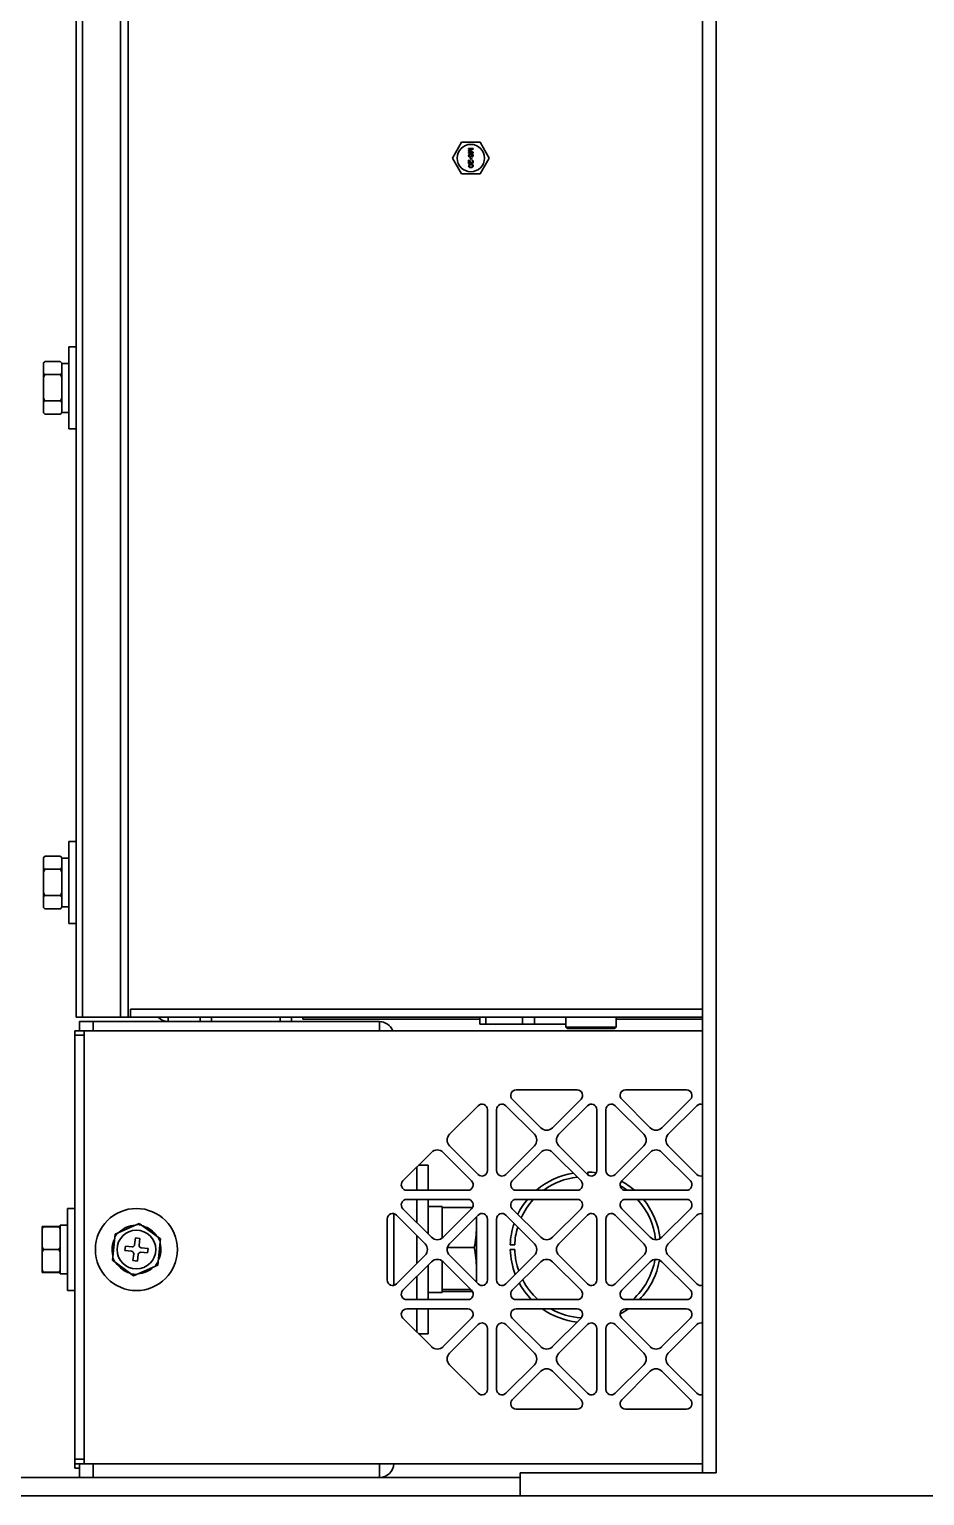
# Model space of a CAD drawing. Header units: millimetres. Extents: x 32496 to 166256, y 3504 to 23939.
# Drawn here: x 92854.1 to 93050.5, y 20089 to 20410.7 of the extents above; entities that cross this region are included whole.
import ezdxf

# ---------------------------------------------------------------- set-up
doc = ezdxf.new("R2010")
doc.units = ezdxf.units.MM
doc.layers.get('0').update_dxf_attribs({"lineweight": 35})

# ---------------------------------------------------------------- blocks, each defined once
blk = doc.blocks.new('8-1250')
at = {"linetype": 'Continuous'}
for p, q in [((-6961.13, -32157.29), (-6961.13, -34666.29)), ((-6958.13, -32157.29), (-6958.13, -34666.29)), ((-7088.83, -34566.29), (-7088.83, -32553.29)), ((-7087.13, -32553.29), (-7087.13, -34566.29)), ((-7097.13, -33570.79), (-7097.13, -34566.29)), ((-7098.53, -34425.64), (-7098.53, -34180.91)), ((-7016, -34377.85), (-7013.98, -34374.35)), ((-7009.93, -34374.35), (-7013.98, -34374.35)), ((-7012.45, -34375.87), (-7012.45, -34375.75)), ((-7012.45, -34375.75), (-7011.45, -34375.75)), ((-7011.67, -34375.87), (-7012.45, -34376.17)), ((-7011.67, -34375.87), (-7012.45, -34375.87)), ((-7012.45, -34376.33), (-7012.45, -34376.17)), ((-7012.45, -34376.33), (-7011.67, -34376.62)), ((-7012.45, -34376.75), (-7012.45, -34376.62)), ((-7012.45, -34376.62), (-7011.67, -34376.62)), ((-7011.45, -34376.75), (-7012.45, -34376.75)), ((-7012.28, -34376.98), (-7012.37, -34377.04)), ((-7012.35, -34376.25), (-7011.45, -34375.94)), ((-7011.45, -34376.56), (-7012.35, -34376.25)), ((-7012.18, -34376.94), (-7012.28, -34376.98)), ((-7012.03, -34376.92), (-7012.18, -34376.94)), ((-7012.03, -34376.92), (-7011.88, -34376.92)), ((-7011.84, -34377.14), (-7011.92, -34377.02)), ((-7011.88, -34377.02), (-7011.92, -34377.02)), ((-7011.73, -34376.94), (-7011.88, -34376.92)), ((-7011.88, -34377.02), (-7011.75, -34377.04)), ((-7011.62, -34376.98), (-7011.73, -34376.94)), ((-7011.54, -34377.04), (-7011.62, -34376.98)), ((-7011.45, -34375.75), (-7011.45, -34375.94)), ((-7011.45, -34376.56), (-7011.45, -34376.75)), ((-7009.93, -34374.35), (-7007.91, -34377.85)), ((-7013.98, -34381.35), (-7016, -34377.85)), ((-7012.43, -34377.14), (-7012.45, -34377.25)), ((-7012.45, -34377.35), (-7012.45, -34377.25)), ((-7012.45, -34377.35), (-7012.43, -34377.46)), ((-7012.45, -34379.04), (-7012.45, -34378.29)), ((-7012.45, -34378.29), (-7012.35, -34378.29)), ((-7012.35, -34379.04), (-7012.45, -34379.04)), ((-7012.43, -34379.46), (-7012.45, -34379.58)), ((-7012.45, -34379.58), (-7012.43, -34379.71)), ((-7012.37, -34377.04), (-7012.43, -34377.14)), ((-7012.43, -34377.46), (-7012.37, -34377.56)), ((-7012.37, -34379.35), (-7012.43, -34379.46)), ((-7012.43, -34379.71), (-7012.37, -34379.81)), ((-7012.37, -34377.56), (-7012.28, -34377.62)), ((-7012.31, -34379.29), (-7012.37, -34379.35)), ((-7012.37, -34379.81), (-7012.31, -34379.87)), ((-7012.35, -34377.23), (-7012.33, -34377.17)), ((-7012.35, -34377.23), (-7012.35, -34377.37)), ((-7012.33, -34377.44), (-7012.35, -34377.37)), ((-7011.82, -34378.87), (-7012.35, -34378.29)), ((-7012.35, -34378.46), (-7012.35, -34379.04)), ((-7012.35, -34378.46), (-7011.88, -34378.98)), ((-7012.35, -34379.58), (-7012.33, -34379.48)), ((-7012.33, -34379.69), (-7012.35, -34379.58)), ((-7012.33, -34377.17), (-7012.28, -34377.1)), ((-7012.28, -34377.5), (-7012.33, -34377.44)), ((-7012.33, -34379.48), (-7012.28, -34379.42)), ((-7012.28, -34379.75), (-7012.33, -34379.69)), ((-7012.22, -34379.25), (-7012.31, -34379.29)), ((-7012.31, -34379.87), (-7012.22, -34379.92)), ((-7012.28, -34377.1), (-7012.22, -34377.06)), ((-7012.22, -34377.54), (-7012.28, -34377.5)), ((-7012.28, -34377.62), (-7012.18, -34377.67)), ((-7012.28, -34379.42), (-7012.16, -34379.33)), ((-7012.16, -34379.83), (-7012.28, -34379.75)), ((-7012.22, -34377.06), (-7012.16, -34377.04)), ((-7012.16, -34377.56), (-7012.22, -34377.54)), ((-7012.16, -34379.23), (-7012.22, -34379.25)), ((-7012.22, -34379.92), (-7012.16, -34379.94)), ((-7012.07, -34377.67), (-7012.18, -34377.67)), ((-7012.09, -34377.04), (-7012.16, -34377.04)), ((-7012.16, -34377.56), (-7012.09, -34377.56)), ((-7012.05, -34379.21), (-7012.16, -34379.23)), ((-7012.16, -34379.33), (-7012.03, -34379.31)), ((-7012.03, -34379.85), (-7012.16, -34379.83)), ((-7012.16, -34379.94), (-7012.05, -34379.96)), ((-7012.14, -34378), (-7012.14, -34377.96)), ((-7012.14, -34377.96), (-7011.99, -34377.96)), ((-7011.99, -34378), (-7012.14, -34378)), ((-7012.09, -34377.04), (-7012.03, -34377.06)), ((-7012.03, -34377.54), (-7012.09, -34377.56)), ((-7012.07, -34377.83), (-7012.09, -34377.85)), ((-7012.09, -34377.85), (-7011.99, -34377.96)), ((-7011.99, -34378), (-7012.09, -34378.1)), ((-7012.09, -34378.1), (-7012.07, -34378.12)), ((-7012.07, -34377.67), (-7011.97, -34377.62)), ((-7011.94, -34377.96), (-7012.07, -34377.83)), ((-7012.07, -34378.12), (-7011.94, -34378)), ((-7012.05, -34379.21), (-7011.86, -34379.21)), ((-7011.86, -34379.96), (-7012.05, -34379.96)), ((-7012.03, -34377.06), (-7011.99, -34377.1)), ((-7011.99, -34377.5), (-7012.03, -34377.54)), ((-7011.88, -34379.31), (-7012.03, -34379.31)), ((-7012.03, -34379.85), (-7011.88, -34379.85)), ((-7011.99, -34377.1), (-7011.94, -34377.17)), ((-7011.94, -34377.44), (-7011.99, -34377.5)), ((-7011.97, -34377.62), (-7011.9, -34377.56)), ((-7011.94, -34377.17), (-7011.92, -34377.23)), ((-7011.92, -34377.37), (-7011.94, -34377.44)), ((-7011.82, -34377.83), (-7011.94, -34377.96)), ((-7011.94, -34378), (-7011.82, -34378.12)), ((-7011.92, -34377.37), (-7011.92, -34377.23)), ((-7011.9, -34377.56), (-7011.84, -34377.46)), ((-7011.9, -34377.96), (-7011.8, -34377.85)), ((-7011.9, -34377.96), (-7011.75, -34377.96)), ((-7011.8, -34378.1), (-7011.9, -34378)), ((-7011.75, -34378), (-7011.9, -34378)), ((-7011.88, -34378.98), (-7011.82, -34379.02)), ((-7011.88, -34379.31), (-7011.75, -34379.33)), ((-7011.75, -34379.83), (-7011.88, -34379.85)), ((-7011.75, -34379.23), (-7011.86, -34379.21)), ((-7011.86, -34379.96), (-7011.75, -34379.94)), ((-7011.82, -34377.25), (-7011.84, -34377.14)), ((-7011.84, -34377.46), (-7011.82, -34377.35)), ((-7011.82, -34377.25), (-7011.82, -34377.35)), ((-7011.8, -34377.85), (-7011.82, -34377.83)), ((-7011.82, -34378.12), (-7011.8, -34378.1)), ((-7011.73, -34378.92), (-7011.82, -34378.87)), ((-7011.82, -34379.02), (-7011.73, -34379.04)), ((-7011.75, -34377.04), (-7011.69, -34377.06)), ((-7011.75, -34377.96), (-7011.75, -34378)), ((-7011.69, -34379.25), (-7011.75, -34379.23)), ((-7011.75, -34379.33), (-7011.62, -34379.42)), ((-7011.62, -34379.75), (-7011.75, -34379.83)), ((-7011.75, -34379.94), (-7011.69, -34379.92)), ((-7011.73, -34378.92), (-7011.69, -34378.92)), ((-7011.69, -34379.04), (-7011.73, -34379.04)), ((-7011.69, -34377.06), (-7011.62, -34377.1)), ((-7011.62, -34377.48), (-7011.69, -34377.52)), ((-7011.69, -34377.62), (-7011.69, -34377.52)), ((-7011.69, -34377.62), (-7011.62, -34377.6)), ((-7011.69, -34378.42), (-7011.69, -34378.31)), ((-7011.6, -34378.33), (-7011.69, -34378.31)), ((-7011.69, -34378.42), (-7011.62, -34378.46)), ((-7011.62, -34378.87), (-7011.69, -34378.92)), ((-7011.69, -34379.04), (-7011.6, -34379.02)), ((-7011.6, -34379.29), (-7011.69, -34379.25)), ((-7011.69, -34379.92), (-7011.6, -34379.87)), ((-7011.62, -34377.1), (-7011.58, -34377.17)), ((-7011.58, -34377.42), (-7011.62, -34377.48)), ((-7011.62, -34377.6), (-7011.54, -34377.54)), ((-7011.62, -34378.46), (-7011.58, -34378.52)), ((-7011.58, -34378.81), (-7011.62, -34378.87)), ((-7011.62, -34379.42), (-7011.58, -34379.48)), ((-7011.58, -34379.69), (-7011.62, -34379.75)), ((-7011.52, -34378.42), (-7011.6, -34378.33)), ((-7011.6, -34379.02), (-7011.52, -34378.94)), ((-7011.54, -34379.35), (-7011.6, -34379.29)), ((-7011.6, -34379.87), (-7011.54, -34379.81)), ((-7011.58, -34377.17), (-7011.56, -34377.23)), ((-7011.56, -34377.35), (-7011.58, -34377.42)), ((-7011.58, -34378.52), (-7011.56, -34378.62)), ((-7011.56, -34378.71), (-7011.58, -34378.81)), ((-7011.58, -34379.48), (-7011.56, -34379.58)), ((-7011.56, -34379.58), (-7011.58, -34379.69)), ((-7011.56, -34377.35), (-7011.56, -34377.23)), ((-7011.56, -34378.71), (-7011.56, -34378.62)), ((-7011.48, -34377.14), (-7011.54, -34377.04)), ((-7011.54, -34377.54), (-7011.48, -34377.44)), ((-7011.48, -34379.46), (-7011.54, -34379.35)), ((-7011.54, -34379.81), (-7011.48, -34379.71)), ((-7011.48, -34378.5), (-7011.52, -34378.42)), ((-7011.52, -34378.94), (-7011.48, -34378.85)), ((-7011.45, -34377.25), (-7011.48, -34377.14)), ((-7011.48, -34377.44), (-7011.45, -34377.33)), ((-7011.45, -34378.64), (-7011.48, -34378.5)), ((-7011.48, -34378.85), (-7011.45, -34378.73)), ((-7011.45, -34379.58), (-7011.48, -34379.46)), ((-7011.48, -34379.71), (-7011.45, -34379.58)), ((-7011.45, -34377.25), (-7011.45, -34377.33)), ((-7011.45, -34378.64), (-7011.45, -34378.73)), ((-7007.91, -34377.85), (-7009.93, -34381.35)), ((-7013.98, -34381.35), (-7009.93, -34381.35)), ((-7100.13, -34419.29), (-7100.13, -34437.29)), ((-7098.53, -34419.29), (-7100.13, -34419.29)), ((-7105.73, -34422.82), (-7105.46, -34422.54)), ((-7105.73, -34433.76), (-7105.73, -34422.82)), ((-7105.43, -34422.52), (-7105.46, -34422.54)), ((-7102.03, -34422.52), (-7105.43, -34422.52)), ((-7102.03, -34422.52), (-7102, -34422.54)), ((-7101.73, -34422.82), (-7102, -34422.54)), ((-7101.73, -34433.76), (-7101.73, -34422.82)), ((-7100.13, -34422.94), (-7101.73, -34422.94)), ((-7102.03, -34425.36), (-7105.43, -34425.36)), ((-7098.53, -34430.91), (-7098.53, -34425.64)), ((-7102.03, -34431.13), (-7105.43, -34431.13)), ((-7098.53, -34566.29), (-7098.53, -34430.91)), ((-7105.73, -34433.76), (-7105.46, -34434.03)), ((-7102.03, -34434.06), (-7105.43, -34434.06)), ((-7101.73, -34433.76), (-7102, -34434.03)), ((-7100.13, -34433.64), (-7101.73, -34433.64)), ((-7098.53, -34437.29), (-7100.13, -34437.29)), ((-7100.13, -34527.79), (-7100.13, -34545.79)), ((-7098.53, -34527.79), (-7100.13, -34527.79)), ((-7105.73, -34531.32), (-7105.46, -34531.04)), ((-7105.73, -34542.26), (-7105.73, -34531.32)), ((-7105.43, -34531.02), (-7105.46, -34531.04)), ((-7102.03, -34531.02), (-7105.43, -34531.02)), ((-7102.03, -34531.02), (-7102, -34531.04)), ((-7101.73, -34531.32), (-7102, -34531.04)), ((-7101.73, -34542.26), (-7101.73, -34531.32)), ((-7102.03, -34533.86), (-7105.43, -34533.86)), ((-7100.13, -34531.44), (-7101.73, -34531.44)), ((-7102.03, -34539.63), (-7105.43, -34539.63)), ((-7105.73, -34542.26), (-7105.46, -34542.53)), ((-7102.03, -34542.56), (-7105.43, -34542.56)), ((-7101.73, -34542.26), (-7102, -34542.53)), ((-7100.13, -34542.14), (-7101.73, -34542.14)), ((-7098.53, -34545.79), (-7100.13, -34545.79)), ((-7088.83, -34566.29), (-7098.53, -34566.29)), ((-6961.13, -34566.29), (-7088.83, -34566.29)), ((-7086.63, -34566.29), (-7086.63, -34564.59)), ((-7086.63, -34564.59), (-6961.13, -34564.59)), ((-7078.33, -34566.29), (-7078.33, -34567.29)), ((-7071.33, -34567.29), (-7071.33, -34566.29)), ((-7068.83, -34567.29), (-7068.83, -34566.29)), ((-7053.83, -34567.29), (-7053.83, -34566.29)), ((-7051.33, -34567.29), (-7051.33, -34566.29)), ((-7048.83, -34566.29), (-7048.83, -34566.79)), ((-7009.99, -34566.79), (-7048.83, -34566.79)), ((-7009.99, -34567.86), (-7009.99, -34566.29)), ((-7008.68, -34567.86), (-7008.68, -34566.29)), ((-7000.65, -34567.86), (-7000.65, -34566.29)), ((-6998.01, -34567.86), (-6998.01, -34566.29)), ((-6991.15, -34566.29), (-6991.15, -34568.49)), ((-6980.1, -34566.29), (-6980.1, -34568.49)), ((-6961.13, -34566.79), (-6980.1, -34566.79)), ((-7098.83, -34664.29), (-7098.83, -34569.29)), ((-6961.13, -34569.29), (-7098.83, -34569.29)), ((-7097.83, -34569.29), (-7097.83, -34567.29)), ((-7032.03, -34567.29), (-7097.83, -34567.29)), ((-7096.83, -34569.29), (-7096.83, -34570.29)), ((-7094.83, -34567.29), (-7094.83, -34569.29)), ((-7032.03, -34569.29), (-7032.03, -34567.29)), ((-7009.99, -34567.86), (-6991.15, -34567.86)), ((-6990.85, -34568.79), (-6991.15, -34568.49)), ((-6991.15, -34568.49), (-6980.1, -34568.49)), ((-6990.85, -34568.79), (-6980.4, -34568.79)), ((-6980.4, -34568.79), (-6980.1, -34568.49)), ((-7096.83, -34570.29), (-7098.83, -34570.29)), ((-7096.83, -34570.29), (-7096.83, -34663.29)), ((-6988.64, -34582.29), (-7002.02, -34582.29)), ((-6964.64, -34582.29), (-6978.02, -34582.29)), ((-7010.38, -34585.75), (-7016.64, -34592.02)), ((-6998.01, -34592.02), (-7004.28, -34585.75)), ((-7002.87, -34584.34), (-6996.6, -34590.6)), ((-6994.05, -34590.6), (-6987.79, -34584.34)), ((-6986.38, -34585.75), (-6992.64, -34592.02)), ((-6974.01, -34592.02), (-6980.28, -34585.75)), ((-6978.87, -34584.34), (-6972.6, -34590.6)), ((-6970.05, -34590.6), (-6963.79, -34584.34)), ((-6962.38, -34585.75), (-6968.64, -34592.02)), ((-7008.33, -34599.98), (-7008.33, -34586.6)), ((-7006.33, -34586.6), (-7006.33, -34599.98)), ((-6984.33, -34599.98), (-6984.33, -34586.6)), ((-6982.33, -34586.6), (-6982.33, -34599.98)), ((-7016.64, -34594.56), (-7010.38, -34600.83)), ((-7004.28, -34600.83), (-6998.01, -34594.56)), ((-6992.64, -34594.56), (-6986.38, -34600.83)), ((-6980.28, -34600.83), (-6974.01, -34594.56)), ((-6968.64, -34594.56), (-6962.38, -34600.83)), ((-7020.6, -34595.98), (-7026.87, -34602.24)), ((-7021.33, -34598.79), (-7023.41, -34598.79)), ((-7021.33, -34604.29), (-7021.33, -34598.79)), ((-7011.79, -34602.24), (-7018.05, -34595.98)), ((-6996.6, -34595.98), (-7002.87, -34602.24)), ((-6987.79, -34602.24), (-6994.05, -34595.98)), ((-6972.6, -34595.98), (-6978.87, -34602.24)), ((-6963.79, -34602.24), (-6970.05, -34595.98)), ((-7023.83, -34599.2), (-7023.83, -34604.29)), ((-6986.33, -34600.3), (-6986.33, -34600.87)), ((-7026.02, -34604.29), (-7012.64, -34604.29)), ((-7002.02, -34604.29), (-6988.64, -34604.29)), ((-6978.02, -34604.29), (-6964.64, -34604.29)), ((-7100.43, -34608.29), (-7100.43, -34626.29)), ((-7098.83, -34608.29), (-7100.43, -34608.29)), ((-7026.87, -34608.34), (-7020.6, -34614.6)), ((-7012.64, -34606.29), (-7026.02, -34606.29)), ((-7023.83, -34606.29), (-7023.83, -34611.37)), ((-7021.33, -34613.87), (-7021.33, -34606.29)), ((-7021.33, -34607.84), (-7018.23, -34607.84)), ((-7018.23, -34608.09), (-7018.23, -34607.84)), ((-7018.23, -34608.09), (-7018.23, -34610.06)), ((-7011.6, -34608.09), (-7018.23, -34608.09)), ((-7018.05, -34614.6), (-7011.79, -34608.34)), ((-7002.87, -34608.34), (-6996.6, -34614.6)), ((-6988.64, -34606.29), (-7002.02, -34606.29)), ((-6994.05, -34614.6), (-6987.79, -34608.34)), ((-6978.87, -34608.34), (-6972.6, -34614.6)), ((-6964.64, -34606.29), (-6978.02, -34606.29)), ((-6970.05, -34614.6), (-6963.79, -34608.34)), ((-7089.99, -34613.89), (-7084.71, -34611.55)), ((-7084.71, -34611.55), (-7080.05, -34614.95)), ((-7030.33, -34610.6), (-7030.33, -34623.98)), ((-7028.83, -34609.45), (-7028.83, -34625.13)), ((-7022.01, -34616.02), (-7028.28, -34609.75)), ((-7018.23, -34614.74), (-7018.23, -34610.06)), ((-7010.38, -34609.75), (-7016.64, -34616.02)), ((-7010.73, -34624.47), (-7010.73, -34610.1)), ((-7008.33, -34623.98), (-7008.33, -34610.6)), ((-7006.33, -34610.6), (-7006.33, -34623.98)), ((-6998.01, -34616.02), (-7004.28, -34609.75)), ((-6986.38, -34609.75), (-6992.64, -34616.02)), ((-6984.33, -34623.98), (-6984.33, -34610.6)), ((-6982.33, -34610.6), (-6982.33, -34623.98)), ((-6974.01, -34616.02), (-6980.28, -34609.75)), ((-6962.38, -34609.75), (-6968.64, -34616.02)), ((-7106.03, -34612.25), (-7106.03, -34612.29)), ((-7106.03, -34622.29), (-7106.03, -34612.29)), ((-7106.03, -34612.29), (-7105.73, -34612.29)), ((-7102.33, -34612.24), (-7105.73, -34612.24)), ((-7102.33, -34612.29), (-7105.73, -34612.29)), ((-7102.03, -34612.29), (-7102.33, -34612.29)), ((-7102.03, -34622.64), (-7102.03, -34611.94)), ((-7100.43, -34611.94), (-7102.03, -34611.94)), ((-7090.61, -34619.63), (-7089.99, -34613.89)), ((-7085.72, -34616.24), (-7085.56, -34614.75)), ((-7085.56, -34614.75), (-7084.56, -34614.86)), ((-7084.56, -34614.86), (-7084.72, -34616.35)), ((-7080.66, -34620.69), (-7080.05, -34614.95)), ((-7023.83, -34614.2), (-7023.83, -34620.37)), ((-7102.33, -34617.29), (-7105.73, -34617.29)), ((-7087.87, -34617.52), (-7087.76, -34616.53)), ((-7086.38, -34617.68), (-7087.87, -34617.52)), ((-7087.76, -34616.53), (-7086.27, -34616.69)), ((-7086.09, -34619.72), (-7085.93, -34618.23)), ((-7082.9, -34618.05), (-7084.39, -34617.89)), ((-7084.28, -34616.9), (-7082.79, -34617.06)), ((-7082.79, -34617.06), (-7082.9, -34618.05)), ((-7011.23, -34616.87), (-7017.11, -34616.87)), ((-7003.32, -34616.29), (-7002.32, -34616.29)), ((-7002.32, -34617.29), (-7003.32, -34617.29)), ((-7085.94, -34623.03), (-7090.61, -34619.63)), ((-7085.1, -34619.83), (-7086.09, -34619.72)), ((-7080.66, -34620.69), (-7085.94, -34623.03)), ((-7084.94, -34618.34), (-7085.1, -34619.83)), ((-7028.28, -34624.83), (-7022.01, -34618.56)), ((-7020.6, -34619.98), (-7026.87, -34626.24)), ((-7021.33, -34628.29), (-7021.33, -34620.7)), ((-7018.23, -34623.98), (-7018.23, -34619.83)), ((-7011.79, -34626.24), (-7018.05, -34619.98)), ((-7016.64, -34618.56), (-7010.38, -34624.83)), ((-7004.28, -34624.83), (-6998.01, -34618.56)), ((-6996.6, -34619.98), (-7002.87, -34626.24)), ((-6987.79, -34626.24), (-6994.05, -34619.98)), ((-6992.64, -34618.56), (-6986.38, -34624.83)), ((-6980.28, -34624.83), (-6974.01, -34618.56)), ((-6972.6, -34619.98), (-6978.87, -34626.24)), ((-6963.79, -34626.24), (-6970.05, -34619.98)), ((-6968.64, -34618.56), (-6962.38, -34624.83)), ((-7106.03, -34622.29), (-7106.03, -34622.33)), ((-7105.73, -34622.29), (-7106.03, -34622.29)), ((-7105.76, -34622.29), (-7105.75, -34622.3)), ((-7105.76, -34622.29), (-7105.75, -34622.3)), ((-7102.33, -34622.29), (-7105.73, -34622.29)), ((-7102.33, -34622.34), (-7105.73, -34622.34)), ((-7102.33, -34622.29), (-7102.03, -34622.29)), ((-7102.3, -34622.29), (-7102.31, -34622.3)), ((-7102.3, -34622.29), (-7102.31, -34622.3)), ((-7100.43, -34622.64), (-7102.03, -34622.64)), ((-7023.83, -34623.2), (-7023.83, -34628.29)), ((-7018.23, -34626.17), (-7018.23, -34623.98)), ((-7098.83, -34626.29), (-7100.43, -34626.29)), ((-7021.33, -34626.74), (-7018.23, -34626.74)), ((-7011.96, -34626.07), (-7018.23, -34626.07)), ((-7018.23, -34626.74), (-7018.23, -34626.17)), ((-7011.6, -34626.49), (-7018.23, -34626.49)), ((-7026.02, -34628.29), (-7012.64, -34628.29)), ((-7012.64, -34630.29), (-7026.02, -34630.29)), ((-7023.83, -34630.29), (-7023.83, -34635.37)), ((-7021.33, -34635.79), (-7021.33, -34630.29)), ((-7002.02, -34628.29), (-6988.64, -34628.29)), ((-6988.64, -34630.29), (-7002.02, -34630.29)), ((-6978.02, -34628.29), (-6964.64, -34628.29)), ((-6964.64, -34630.29), (-6978.02, -34630.29)), ((-7026.87, -34632.34), (-7020.6, -34638.6)), ((-7018.05, -34638.6), (-7011.79, -34632.34)), ((-7010.38, -34633.75), (-7016.64, -34640.02)), ((-6998.01, -34640.02), (-7004.28, -34633.75)), ((-7002.87, -34632.34), (-6996.6, -34638.6)), ((-6994.05, -34638.6), (-6987.79, -34632.34)), ((-6986.38, -34633.75), (-6992.64, -34640.02)), ((-6974.01, -34640.02), (-6980.28, -34633.75)), ((-6978.87, -34632.34), (-6972.6, -34638.6)), ((-6970.05, -34638.6), (-6963.79, -34632.34)), ((-6962.38, -34633.75), (-6968.64, -34640.02)), ((-7021.33, -34635.79), (-7023.41, -34635.79)), ((-7008.33, -34647.98), (-7008.33, -34634.6)), ((-7006.33, -34634.6), (-7006.33, -34647.98)), ((-6984.33, -34647.98), (-6984.33, -34634.6)), ((-6982.33, -34634.6), (-6982.33, -34647.98)), ((-7016.64, -34642.56), (-7010.38, -34648.83)), ((-7004.28, -34648.83), (-6998.01, -34642.56)), ((-6996.6, -34643.98), (-7002.87, -34650.24)), ((-6987.79, -34650.24), (-6994.05, -34643.98)), ((-6992.64, -34642.56), (-6986.38, -34648.83)), ((-6980.28, -34648.83), (-6974.01, -34642.56)), ((-6972.6, -34643.98), (-6978.87, -34650.24)), ((-6963.79, -34650.24), (-6970.05, -34643.98)), ((-6968.64, -34642.56), (-6962.38, -34648.83)), ((-7002.02, -34652.29), (-6988.64, -34652.29)), ((-6978.02, -34652.29), (-6964.64, -34652.29)), ((-7098.83, -34663.29), (-7096.83, -34663.29)), ((-7096.83, -34663.29), (-7096.83, -34664.29)), ((-7098.83, -34664.29), (-7098.83, -34665.29)), ((-6961.13, -34664.29), (-7098.83, -34664.29)), ((-7097.83, -34665.29), (-7098.83, -34665.29)), ((-7097.83, -34664.88), (-7097.83, -34664.29)), ((-7097.83, -34667.29), (-7097.83, -34664.88)), ((-7094.83, -34664.29), (-7094.83, -34667.29)), ((-7032.03, -34664.29), (-7032.03, -34667.29)), ((-7001.13, -34666.29), (-7001.13, -34671.29)), ((-6958.13, -34666.29), (-7001.13, -34666.29)), ((-7001.13, -34667.29), (-7312.13, -34667.29)), ((-7001.13, -34671.29), (-7907.13, -34671.29)), ((-6821.13, -34671.29), (-7001.13, -34671.29))]:
    blk.add_line(p, q, dxfattribs=at)
for centre, radius in [((-7011.95, -34377.85), 3), ((-7085.33, -34617.29), 9), ((-7085.33, -34617.29), 4.25)]:
    blk.add_circle(centre, radius, dxfattribs=at)
for centre, radius, start, end in [((-7102.91, -34431.47), 3.61, 218.7103, 219.1339), ((-7101.59, -34430.28), 5.39, 224.1246, 224.5652), ((-7105.86, -34430.28), 5.38, 315.4348, 315.8754), ((-7104.54, -34431.47), 3.61, 320.8641, 321.2897), ((-7102.91, -34539.97), 3.61, 218.7103, 219.1339), ((-7101.59, -34538.78), 5.39, 224.1246, 224.5652), ((-7105.86, -34538.78), 5.38, 315.4348, 315.8754), ((-7104.54, -34539.97), 3.61, 320.8641, 321.2897), ((-7078.33, -34564.29), 3, 222.2942, 270), ((-7032.03, -34570.49), 3.2, 22.1477, 90), ((-7002.02, -34583.49), 1.2, 90, 225), ((-6988.64, -34583.49), 1.2, 315, 90), ((-6978.02, -34583.49), 1.2, 90, 225), ((-6964.64, -34583.49), 1.2, 315, 90), ((-7009.53, -34586.6), 1.2, 0, 135), ((-7005.13, -34586.6), 1.2, 45, 180), ((-6985.53, -34586.6), 1.2, 0, 135), ((-6981.13, -34586.6), 1.2, 45, 180), ((-6961.53, -34586.6), 1.2, 70.4391, 135), ((-7015.37, -34593.29), 1.8, 135, 225), ((-6999.29, -34593.29), 1.8, 315, 45), ((-6995.33, -34589.33), 1.8, 225, 315), ((-6991.37, -34593.29), 1.8, 135, 225), ((-6975.29, -34593.29), 1.8, 315, 45), ((-6971.33, -34589.33), 1.8, 225, 315), ((-6967.37, -34593.29), 1.8, 135, 225), ((-7019.33, -34597.25), 1.8, 45, 135), ((-6995.33, -34597.25), 1.8, 45, 135), ((-6971.33, -34597.25), 1.8, 45, 135), ((-7009.53, -34599.98), 1.2, 225, 0), ((-7005.13, -34599.98), 1.2, 180, 315), ((-6986.83, -34616.79), 16.5, 99.3509, 130.6683), ((-6986.83, -34616.79), 15.5, 96.6565, 126.1377), ((-6985.53, -34599.98), 1.2, 225, 0), ((-6986.83, -34616.79), 16.5, 81.6555, 88.2635), ((-6981.13, -34599.98), 1.2, 180, 315), ((-6961.53, -34599.98), 1.2, 225, 289.5609), ((-7026.02, -34603.09), 1.2, 135, 270), ((-7012.64, -34603.09), 1.2, 270, 45), ((-7002.02, -34603.09), 1.2, 135, 270), ((-6988.64, -34603.09), 1.2, 270, 45), ((-6978.02, -34603.09), 1.2, 135, 270), ((-6986.83, -34616.79), 15.5, 53.8624, 60.4118), ((-6986.83, -34616.79), 16.5, 49.3326, 61.3742), ((-6964.64, -34603.09), 1.2, 270, 45), ((-7026.02, -34607.49), 1.2, 90, 225), ((-7012.64, -34607.49), 1.2, 315, 90), ((-7002.02, -34607.49), 1.2, 90, 225), ((-6986.83, -34616.79), 16.5, 140.4498, 153.9785), ((-6986.83, -34616.79), 15.5, 137.2859, 155.2721), ((-6988.64, -34607.49), 1.2, 315, 90), ((-6978.02, -34607.49), 1.2, 90, 225), ((-6986.83, -34616.79), 15.5, 6.1975, 42.7133), ((-6986.83, -34616.79), 16.5, 6.6065, 39.5497), ((-6964.64, -34607.49), 1.2, 315, 90), ((-7085.33, -34617.29), 5.47, 77.9086, 89.8935), ((-7029.13, -34610.6), 1.2, 45, 180), ((-7009.53, -34610.6), 1.2, 0, 135), ((-7005.13, -34610.6), 1.2, 45, 180), ((-6986.83, -34616.79), 16.5, 161.5407, 178.2635), ((-6985.53, -34610.6), 1.2, 0, 135), ((-6981.13, -34610.6), 1.2, 45, 180), ((-6961.53, -34610.6), 1.2, 70.4391, 135), ((-7085.33, -34617.29), 5.35, 153.0614, 194.7408), ((-7085.33, -34617.29), 5.47, 137.9086, 149.8935), ((-7085.33, -34617.29), 5.35, 93.0614, 134.7408), ((-7085.33, -34617.29), 5.35, 33.0614, 74.7408), ((-7085.33, -34617.29), 5.47, 17.9086, 29.8935), ((-7019.33, -34613.33), 1.8, 225, 315), ((-6986.83, -34616.79), 15.5, 163.4078, 178.1514), ((-6995.33, -34613.33), 1.8, 225, 315), ((-6971.33, -34613.33), 1.8, 225, 315), ((-7086.43, -34618.18), 0.5, 353.9011, 83.9011), ((-7086.22, -34616.19), 0.5, 263.9011, 353.9011), ((-7084.44, -34618.39), 0.5, 83.9011, 173.9011), ((-7084.23, -34616.4), 0.5, 173.9011, 263.9011), ((-7085.33, -34617.29), 5.35, 333.0614, 14.7408), ((-7023.29, -34617.29), 1.8, 315, 45), ((-7015.37, -34617.29), 1.8, 135, 225), ((-6986.83, -34616.79), 16.5, 181.7365, 201.1879), ((-6986.83, -34616.79), 15.5, 181.8486, 199.5482), ((-6999.29, -34617.29), 1.8, 315, 45), ((-6991.37, -34617.29), 1.8, 135, 225), ((-6975.29, -34617.29), 1.8, 315, 45), ((-6967.37, -34617.29), 1.8, 135, 225), ((-7085.33, -34617.29), 5.47, 197.9086, 209.8935), ((-7085.33, -34617.29), 5.35, 213.0614, 254.7408), ((-7085.33, -34617.29), 5.35, 273.0614, 314.7408), ((-7085.33, -34617.29), 5.47, 317.9086, 329.8935), ((-7019.33, -34621.25), 1.8, 45, 135), ((-6995.33, -34621.25), 1.8, 45, 135), ((-6986.83, -34616.79), 15.5, 312.0115, 350.0123), ((-6986.83, -34616.79), 16.5, 315.7805, 350.1391), ((-6971.33, -34621.25), 1.8, 45, 135), ((-7098.22, -34617.96), 8.69, 209.9724, 210.2609), ((-7109.83, -34617.96), 8.69, 329.7391, 330.0276), ((-7085.33, -34617.29), 5.47, 257.9086, 269.8935), ((-7029.13, -34623.98), 1.2, 180, 315), ((-7009.53, -34623.98), 1.2, 225, 0), ((-7005.13, -34623.98), 1.2, 180, 315), ((-6986.83, -34616.79), 16.5, 208.5838, 224.2208), ((-6986.83, -34616.79), 15.5, 207.5014, 227.9882), ((-6985.53, -34623.98), 1.2, 225, 0), ((-6981.13, -34623.98), 1.2, 180, 315), ((-7026.02, -34627.09), 1.2, 135, 270), ((-7012.64, -34627.09), 1.2, 270, 45), ((-7002.02, -34627.09), 1.2, 135, 270), ((-6988.64, -34627.09), 1.2, 270, 45), ((-6978.02, -34627.09), 1.2, 135, 270), ((-6964.64, -34627.09), 1.2, 270, 45), ((-6961.53, -34623.98), 1.2, 225, 289.5609), ((-7026.02, -34631.49), 1.2, 90, 225), ((-7012.64, -34631.49), 1.2, 315, 90), ((-7002.02, -34631.49), 1.2, 90, 225), ((-6986.83, -34616.79), 16.5, 235.0154, 263.7378), ((-6986.83, -34616.79), 15.5, 240.7177, 266.6995), ((-6988.64, -34631.49), 1.2, 315, 90), ((-6978.02, -34631.49), 1.2, 90, 225), ((-6986.83, -34616.79), 16.5, 297.5078, 304.9849), ((-6964.64, -34631.49), 1.2, 315, 90), ((-7009.53, -34634.6), 1.2, 0, 135), ((-7005.13, -34634.6), 1.2, 45, 180), ((-6985.53, -34634.6), 1.2, 0, 135), ((-6981.13, -34634.6), 1.2, 45, 180), ((-6961.53, -34634.6), 1.2, 70.4391, 135), ((-7019.33, -34637.33), 1.8, 225, 315), ((-7015.37, -34641.29), 1.8, 135, 225), ((-6999.29, -34641.29), 1.8, 315, 45), ((-6995.33, -34637.33), 1.8, 225, 315), ((-6991.37, -34641.29), 1.8, 135, 225), ((-6975.29, -34641.29), 1.8, 315, 45), ((-6971.33, -34637.33), 1.8, 225, 315), ((-6967.37, -34641.29), 1.8, 135, 225), ((-6995.33, -34645.25), 1.8, 45, 135), ((-6971.33, -34645.25), 1.8, 45, 135), ((-7009.53, -34647.98), 1.2, 225, 0), ((-7005.13, -34647.98), 1.2, 180, 315), ((-7002.02, -34651.09), 1.2, 135, 270), ((-6988.64, -34651.09), 1.2, 270, 45), ((-6985.53, -34647.98), 1.2, 225, 0), ((-6981.13, -34647.98), 1.2, 180, 315), ((-6978.02, -34651.09), 1.2, 135, 270), ((-6964.64, -34651.09), 1.2, 270, 45), ((-6961.53, -34647.98), 1.2, 225, 289.5609), ((-7032.03, -34664.09), 3.2, 270, 356.345)]:
    blk.add_arc(centre, radius, start, end, dxfattribs=at)
for points, knots in [([(-7105.46, -34422.54), (-7105.48, -34422.57), (-7105.57, -34422.66), (-7105.66, -34422.76), (-7105.73, -34422.84)], [0, 0, 0, 0, 0.255063, 1, 1, 1, 1]), ([(-7105.73, -34425.03), (-7105.7, -34425.06), (-7105.61, -34425.17), (-7105.51, -34425.28), (-7105.43, -34425.36)], [0, 0, 0, 0, 0.244408, 1, 1, 1, 1]), ([(-7101.73, -34425.03), (-7101.75, -34425.06), (-7101.85, -34425.17), (-7101.95, -34425.28), (-7102.03, -34425.36)], [0, 0, 0, 0, 0.244408, 1, 1, 1, 1]), ([(-7102, -34422.54), (-7101.97, -34422.57), (-7101.88, -34422.66), (-7101.79, -34422.76), (-7101.73, -34422.84)], [0, 0, 0, 0, 0.255062, 1, 1, 1, 1]), ([(-7105.43, -34431.13), (-7105.45, -34431.16), (-7105.56, -34431.27), (-7105.66, -34431.38), (-7105.73, -34431.47)], [0, 0, 0, 0, 0.255212, 1, 1, 1, 1]), ([(-7102.03, -34431.13), (-7102, -34431.16), (-7101.9, -34431.27), (-7101.8, -34431.38), (-7101.73, -34431.47)], [0, 0, 0, 0, 0.255211, 1, 1, 1, 1]), ([(-7105.71, -34433.75), (-7105.69, -34433.77), (-7105.61, -34433.87), (-7105.52, -34433.96), (-7105.46, -34434.03)], [0, 0, 0, 0, 0.245496, 1, 1, 1, 1]), ([(-7101.74, -34433.75), (-7101.76, -34433.77), (-7101.85, -34433.87), (-7101.93, -34433.96), (-7102, -34434.03)], [0, 0, 0, 0, 0.245497, 1, 1, 1, 1]), ([(-7105.46, -34531.04), (-7105.48, -34531.07), (-7105.57, -34531.16), (-7105.66, -34531.26), (-7105.73, -34531.34)], [0, 0, 0, 0, 0.255063, 1, 1, 1, 1]), ([(-7102, -34531.04), (-7101.97, -34531.07), (-7101.88, -34531.16), (-7101.79, -34531.26), (-7101.73, -34531.34)], [0, 0, 0, 0, 0.255062, 1, 1, 1, 1]), ([(-7105.73, -34533.53), (-7105.7, -34533.56), (-7105.61, -34533.67), (-7105.51, -34533.78), (-7105.43, -34533.86)], [0, 0, 0, 0, 0.244408, 1, 1, 1, 1]), ([(-7101.73, -34533.53), (-7101.75, -34533.56), (-7101.85, -34533.67), (-7101.95, -34533.78), (-7102.03, -34533.86)], [0, 0, 0, 0, 0.244408, 1, 1, 1, 1]), ([(-7105.43, -34539.63), (-7105.45, -34539.66), (-7105.56, -34539.77), (-7105.66, -34539.88), (-7105.73, -34539.97)], [0, 0, 0, 0, 0.255212, 1, 1, 1, 1]), ([(-7102.03, -34539.63), (-7102, -34539.66), (-7101.9, -34539.77), (-7101.8, -34539.88), (-7101.73, -34539.97)], [0, 0, 0, 0, 0.255211, 1, 1, 1, 1]), ([(-7105.71, -34542.25), (-7105.69, -34542.27), (-7105.61, -34542.37), (-7105.52, -34542.46), (-7105.46, -34542.53)], [0, 0, 0, 0, 0.245496, 1, 1, 1, 1]), ([(-7101.74, -34542.25), (-7101.76, -34542.27), (-7101.85, -34542.37), (-7101.93, -34542.46), (-7102, -34542.53)], [0, 0, 0, 0, 0.245497, 1, 1, 1, 1]), ([(-7006.53, -34567.96), (-7006.53, -34567.96), (-7006.54, -34567.96), (-7006.53, -34567.95), (-7006.53, -34567.95)], [0, 0, 0, 0, 0.500735, 1, 1, 1, 1]), ([(-6992.12, -34568.47), (-6992.12, -34568.46), (-6992.12, -34568.46), (-6992.12, -34568.46), (-6992.12, -34568.45)], [0, 0, 0, 0, 0.500641, 1, 1, 1, 1]), ([(-7105.73, -34612.24), (-7105.75, -34612.24), (-7105.85, -34612.24), (-7105.95, -34612.25), (-7106.03, -34612.25)], [0, 0, 0, 0, 0.265493, 1, 1, 1, 1]), ([(-7105.73, -34612.29), (-7105.75, -34612.34), (-7105.86, -34612.52), (-7105.96, -34612.71), (-7106.03, -34612.86)], [0, 0, 0, 0, 0.250877, 1, 1, 1, 1]), ([(-7102.33, -34612.24), (-7102.3, -34612.24), (-7102.2, -34612.24), (-7102.1, -34612.25), (-7102.03, -34612.25)], [0, 0, 0, 0, 0.265491, 1, 1, 1, 1]), ([(-7102.33, -34612.29), (-7102.3, -34612.34), (-7102.19, -34612.52), (-7102.1, -34612.71), (-7102.03, -34612.86)], [0, 0, 0, 0, 0.250877, 1, 1, 1, 1]), ([(-7011.23, -34616.87), (-7011.08, -34616.15), (-7010.82, -34614.69), (-7010.73, -34613.21), (-7010.73, -34612.48)], [0, 0, 0, 0, 0.500908, 1, 1, 1, 1]), ([(-7106.03, -34616.72), (-7106, -34616.77), (-7105.91, -34616.96), (-7105.81, -34617.15), (-7105.73, -34617.29)], [0, 0, 0, 0, 0.249157, 1, 1, 1, 1]), ([(-7105.73, -34617.29), (-7105.75, -34617.34), (-7105.86, -34617.52), (-7105.96, -34617.72), (-7106.03, -34617.86)], [0, 0, 0, 0, 0.250878, 1, 1, 1, 1]), ([(-7102.03, -34616.72), (-7102.05, -34616.77), (-7102.14, -34616.96), (-7102.25, -34617.15), (-7102.33, -34617.29)], [0, 0, 0, 0, 0.249158, 1, 1, 1, 1]), ([(-7102.33, -34617.29), (-7102.3, -34617.34), (-7102.19, -34617.52), (-7102.1, -34617.72), (-7102.03, -34617.86)], [0, 0, 0, 0, 0.250877, 1, 1, 1, 1]), ([(-7010.73, -34621.47), (-7010.73, -34620.7), (-7010.82, -34619.15), (-7011.08, -34617.63), (-7011.23, -34616.87)], [0, 0, 0, 0, 0.499364, 1, 1, 1, 1]), ([(-7106.03, -34621.72), (-7106, -34621.77), (-7105.91, -34621.96), (-7105.81, -34622.15), (-7105.73, -34622.29)], [0, 0, 0, 0, 0.249157, 1, 1, 1, 1]), ([(-7105.73, -34622.34), (-7105.75, -34622.34), (-7105.85, -34622.33), (-7105.95, -34622.33), (-7106.03, -34622.33)], [0, 0, 0, 0, 0.265493, 1, 1, 1, 1]), ([(-7102.03, -34621.72), (-7102.05, -34621.77), (-7102.14, -34621.96), (-7102.25, -34622.15), (-7102.33, -34622.29)], [0, 0, 0, 0, 0.249157, 1, 1, 1, 1]), ([(-7102.33, -34622.34), (-7102.3, -34622.34), (-7102.2, -34622.33), (-7102.1, -34622.33), (-7102.03, -34622.33)], [0, 0, 0, 0, 0.265491, 1, 1, 1, 1])]:
    blk.add_open_spline(points, degree=3, knots=knots, dxfattribs=at)
for points in [[(-7105.43, -34425.36), (-7105.54, -34425.57), (-7105.64, -34425.79), (-7105.73, -34426.02)], [(-7102.03, -34425.36), (-7101.92, -34425.57), (-7101.82, -34425.79), (-7101.73, -34426.02)], [(-7105.73, -34430.47), (-7105.64, -34430.7), (-7105.54, -34430.92), (-7105.43, -34431.13)], [(-7101.73, -34430.47), (-7101.82, -34430.7), (-7101.92, -34430.92), (-7102.03, -34431.13)], [(-7105.43, -34533.86), (-7105.54, -34534.07), (-7105.64, -34534.29), (-7105.73, -34534.52)], [(-7102.03, -34533.86), (-7101.92, -34534.07), (-7101.82, -34534.29), (-7101.73, -34534.52)], [(-7105.73, -34538.97), (-7105.64, -34539.2), (-7105.54, -34539.42), (-7105.43, -34539.63)], [(-7101.73, -34538.97), (-7101.82, -34539.2), (-7101.92, -34539.42), (-7102.03, -34539.63)]]:
    blk.add_open_spline(points, degree=3, dxfattribs=at)

msp = doc.modelspace()

# ---------------------------------------------------------------- block references
at = {"color": 6}
msp.add_blockref('8-1250', (99962.893, 54760.291), dxfattribs=at)

doc.saveas('drawing.dxf')
